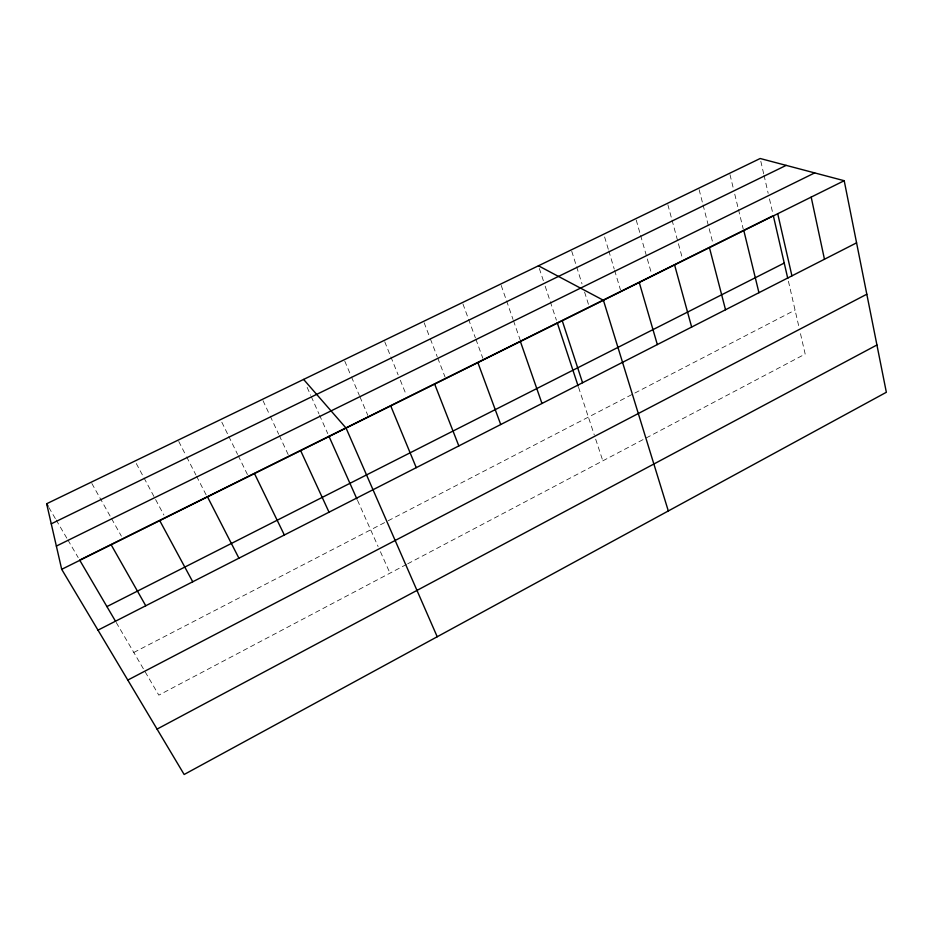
<?xml version="1.0" encoding="UTF-8"?>
<svg xmlns="http://www.w3.org/2000/svg" width="933" height="933" viewBox="0 0 933 933"><rect width="100%" height="100%" fill="white"/><g stroke="black" fill="none" stroke-linecap="round" stroke-linejoin="round"><path stroke-width="0.7" stroke-dasharray="4.67 3.5" d="M406.426 564.477L158.82 695.143L144.335 670.43M407.686 563.812L805.179 354.062L800.164 332.276M133.804 652.47L386.938 521.407M388.186 520.754L795.056 310.094M48.854 507.505L55.455 518.771M56.19 520.019L67.199 538.808M67.934 540.055L78.197 557.584M116.217 622.463L143.635 669.241M91.842 483.469L110.84 517.349M111.54 518.596L121.383 536.16M136.3 463.538L163.916 515.063M178.739 441.437L185.994 455.607M186.658 456.89L195.895 474.92M196.548 476.203L206.45 495.516M221.821 422.183L228.13 435.07M228.76 436.364L237.6 454.418M238.23 455.701L247.7 475.049M263.001 400.654L269.637 414.847M270.232 416.141L278.687 434.218M279.282 435.513L288.332 454.872M307.144 387.358L310.677 395.289M311.272 396.618L318.934 413.809M319.518 415.127L327.775 433.647M357.502 500.298L378.122 546.563M380.419 551.706L389.982 573.154M344.755 361.094L350.948 375.661M351.508 376.99L359.392 395.522M359.951 396.852L367.835 415.383M384.734 341.746L398.146 374.879M400.292 380.186L406.193 394.752M424.13 322.713L429.88 337.653M430.405 339.006L437.204 356.663M437.729 358.015L445.053 377.025M462.943 303.925L475.387 337.886M475.877 339.25L482.851 358.272M501.196 285.405L513.022 319.389M513.488 320.742L520.113 339.775M539.344 268.506L543.379 280.751M545.175 286.186L556.406 320.182M578.565 387.335L594.309 435.035M595.674 439.175L602.823 460.832M571.742 251.245L582.017 283.889M584.583 292.052L588.443 304.298M604.607 236.959L608.374 249.508M608.794 250.895L614.217 269.019M614.637 270.418L620.492 289.93M636.224 220.06L640.201 233.996M640.598 235.396L651.735 274.419M667.865 204.735L671.643 218.684M672.028 220.071L682.594 259.106M699.12 189.609L702.701 203.546M703.062 204.945L713.092 243.968M729.991 174.658L733.385 188.594M734.749 194.169L738.131 208.106M738.47 209.505L743.228 229.017M760.815 161.292L763.695 173.83M764.022 175.229L768.186 193.341M769.468 198.916L773.002 214.24M788.42 281.218L799.208 328.113"/><path stroke-width="1.4" d="M157.059 729.105L876.927 344.988M127.798 680.075L866.815 294.222M98 630.148L856.576 242.848M106.922 606.59L784.233 263.059M772.023 216.269L79.667 560.092L115.505 621.238M61.695 569.328L844.202 180.71L886.35 392.28L184.151 774.495L61.695 569.328L46.65 503.75L760.173 158.505L844.202 180.71M56.365 546.073L814.672 172.908M51.257 523.833L786.169 165.374M538.446 265.788L603.429 300.286L668.32 510.957M303.598 379.416L346.073 428.095L437.215 636.749M46.65 503.75L48.119 506.246M111.144 544.767L145.758 605.762M159.753 520.637L192.734 581.784M207.523 496.904L238.918 558.202M254.487 473.579L284.343 535.006M300.659 450.651L329.034 512.194M328.964 436.294L356.919 499.003M390.729 405.913L416.258 467.655M434.661 384.104L458.826 445.916M477.883 362.634L500.729 424.527M520.404 341.525L541.968 403.476M557.304 322.9L578.133 386.017M562.249 320.742L582.565 382.74M639.257 282.489L657.333 344.569M674.594 264.949L691.656 327.051M709.442 247.63L725.524 309.756M743.823 230.568L758.937 292.694M773.317 215.628L787.767 278.419M777.725 213.715L791.919 275.865M811.185 197.108L824.457 259.246"/></g></svg>
